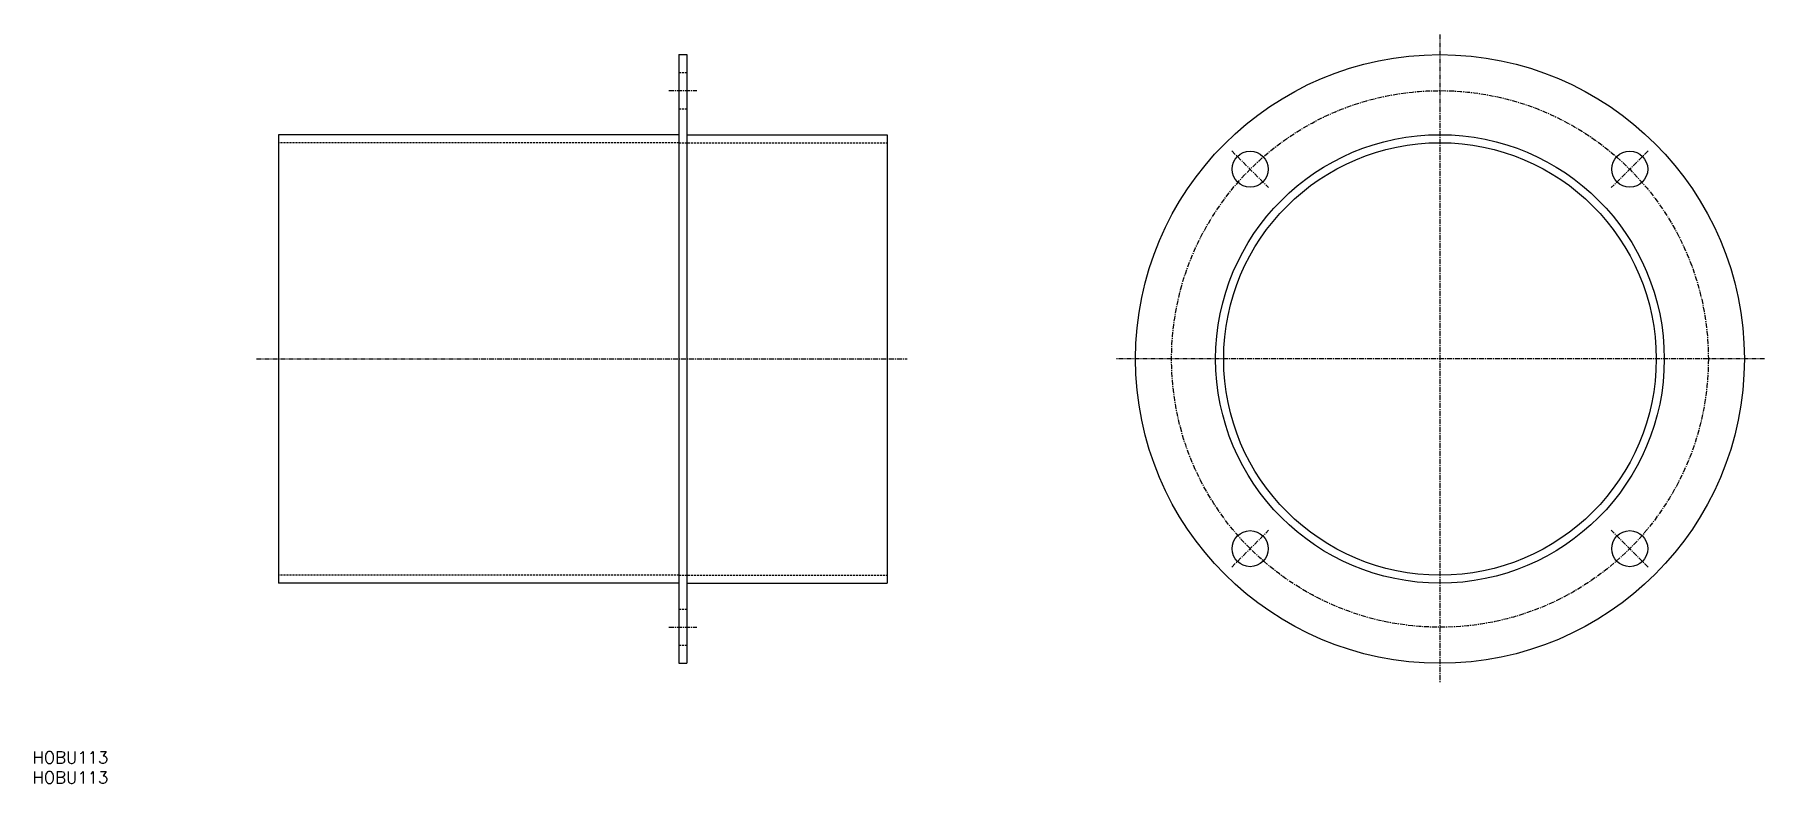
# Model space of a CAD drawing. Extents: x 1 to 432, y 0 to 187.
import ezdxf

# ---------------------------------------------------------------- set-up
doc = ezdxf.new("R2010")
doc.units = 0
doc.linetypes.add('CENTER', pattern=[2, 1.25, -0.25, 0.25, -0.25])
doc.linetypes.add('DASHED', pattern=[0.75, 0.5, -0.25])
doc.layers.get('0').update_dxf_attribs({"linetype": 'CONTINUOUS'})
doc.layers.add('CENTER', color=1, linetype='CENTER')
doc.styles.get("Standard").update_dxf_attribs({"font": 'txt.shx'})

msp = doc.modelspace()

# ---------------------------------------------------------------- linework, layer by layer
at = {"color": 7, "linetype": 'CONTINUOUS'}
for p, q in [((161.37, 182), (161.37, 30)), ((161.37, 182), (163.37, 182)), ((163.37, 182), (163.37, 30)), ((61.37, 162), (61.37, 50)), ((161.37, 162), (61.37, 162)), ((163.37, 162), (213.37, 162)), ((213.37, 162), (213.37, 50)), ((161.37, 50), (61.37, 50)), ((163.37, 50), (213.37, 50)), ((161.37, 30), (163.37, 30))]:
    msp.add_line(p, q, dxfattribs=at)
at = {"color": 3, "linetype": 'DASHED'}
for p, q in [((161.37, 177.5), (163.37, 177.5)), ((161.37, 168.5), (163.37, 168.5)), ((161.37, 160), (61.37, 160)), ((161.37, 160), (213.37, 160)), ((161.37, 52), (61.37, 52)), ((161.37, 52), (213.37, 52)), ((161.37, 43.5), (163.37, 43.5)), ((161.37, 34.5), (163.37, 34.5))]:
    msp.add_line(p, q, dxfattribs=at)
at = {"color": 7, "linetype": 'CONTINUOUS'}
for centre, radius in [((351.37, 106), 76), ((351.37, 106), 56), ((351.37, 106), 54), ((303.99, 153.38), 4.5), ((398.74, 153.38), 4.5), ((303.99, 58.62), 4.5), ((398.74, 58.62), 4.5)]:
    msp.add_circle(centre, radius, dxfattribs=at)
at = {"layer": 'CENTER', "color": 1, "linetype": 'CENTER'}
for p, q in [((351.37, 187), (351.37, 25)), ((158.87, 173), (165.87, 173)), ((299.39, 157.97), (308.59, 148.78)), ((403.34, 157.97), (394.15, 148.78)), ((55.88, 106), (218.37, 106)), ((432.37, 106), (270.37, 106)), ((299.39, 54.03), (308.59, 63.22)), ((403.34, 54.03), (394.15, 63.22)), ((158.87, 39), (165.87, 39))]:
    msp.add_line(p, q, dxfattribs=at)
msp.add_circle((351.37, 106), 67, dxfattribs=at)

# ---------------------------------------------------------------- texts
at = {"color": 7, "linetype": 'CONTINUOUS'}
for p in [(0, 5), (0, 0)]:
    msp.add_text('HOBU113', height=3, dxfattribs=at).set_placement(p)

doc.saveas('drawing.dxf')
